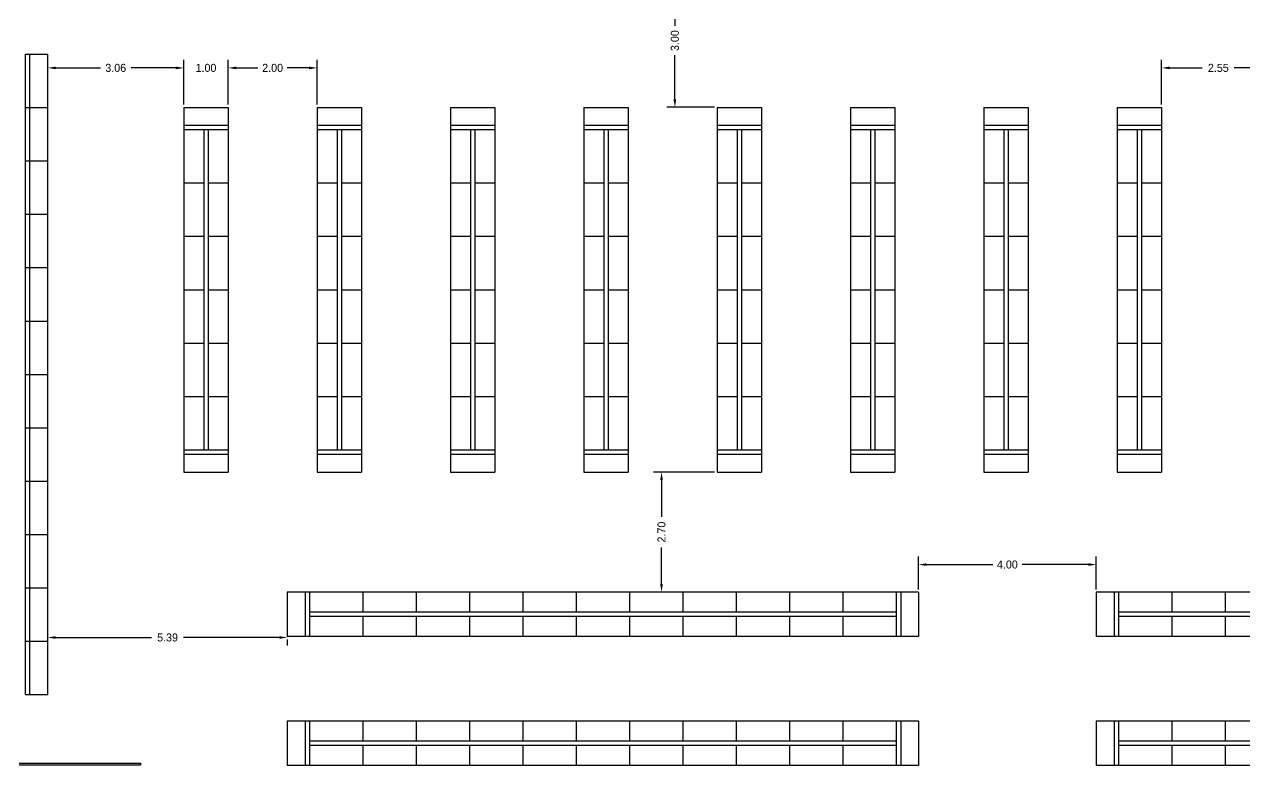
# Model space of a CAD drawing. Header units: metres. Extents: x 95 to 486, y 2972 to 3465.
# Drawn here: x 182.96 to 210.41, y 3212.34 to 3229.39 of the extents above; entities that cross this region are included whole.
import ezdxf

# ---------------------------------------------------------------- set-up
doc = ezdxf.new("R2010")
doc.units = ezdxf.units.M
for name, color, linetype in [('0_HOJA-CARATULA', 7, 'Continuous'), ('C_COTAS', 5, 'Continuous'), ('E_CHECK-OUTS', 1, 'Continuous'), ('E_GONDOLAS', 1, 'Continuous')]:
    doc.layers.add(name, color=color, linetype=linetype)
doc.styles.add('ROMANS', font='romans.shx', dxfattribs={"width": 0.8, "height": 0.15})
doc.dimstyles.new('STANDARD$0', dxfattribs={"dimtxt": 0.2, "dimasz": 0.18, "dimexe": 0.18, "dimexo": 0.0625, "dimgap": 0.09, "dimtad": 0, "dimzin": 0, "dimdsep": 46, "dimtxsty": 'ROMANS', "dimblk": 'OBLIQUE', "dimsah": 1, "dimcen": 0.09, "dimse1": 1, "dimse2": 1, "dimadec": 0, "dimazin": 0, "dimtfac": 1, "dimtofl": 0, "dimtmove": 0, "dimatfit": 3, "dimldrblk": 'OBLIQUE', "dimfxl": 1, "dimtolj": 1, "dimtzin": 0, "dimarcsym": 0})

# ---------------------------------------------------------------- blocks, each defined once
blk = doc.blocks.new('*D173')
at = {"layer": 'C_COTAS', "color": 0, "lineweight": -2, "transparency": 16777216}
for p, q in [((186.546, 3227.586), (186.546, 3228.59)), ((187.546, 3227.586), (187.546, 3228.59)), ((186.366, 3228.41), (186.186, 3228.41)), ((187.726, 3228.41), (187.906, 3228.41))]:
    blk.add_line(p, q, dxfattribs=at)
at = {"layer": 'C_COTAS', "color": 0, "transparency": 16777216}
for points in [[(186.366, 3228.44), (186.366, 3228.38), (186.546, 3228.41)], [(187.726, 3228.44), (187.726, 3228.38), (187.546, 3228.41)]]:
    blk.add_solid(points, dxfattribs=at)
at = {"layer": 'DEFPOINTS', "color": 0, "transparency": 16777216}
for p in [(187.546, 3228.41), (186.546, 3227.524), (187.546, 3227.524)]:
    blk.add_point(p, dxfattribs=at)
at = {"layer": 'C_COTAS', "color": 0, "transparency": 16777216, "insert": (187.046, 3228.41), "char_height": 0.18, "attachment_point": 5}
blk.add_mtext('\\A1;1.00', dxfattribs=at)
blk = doc.blocks.new('*D174')
at = {"layer": 'C_COTAS', "color": 0, "lineweight": -2, "transparency": 16777216}
for p, q in [((187.546, 3227.586), (187.546, 3228.59)), ((189.546, 3227.586), (189.546, 3228.59)), ((187.726, 3228.41), (188.216, 3228.41)), ((189.366, 3228.41), (188.876, 3228.41))]:
    blk.add_line(p, q, dxfattribs=at)
at = {"layer": 'C_COTAS', "color": 0, "transparency": 16777216}
for points in [[(187.726, 3228.44), (187.726, 3228.38), (187.546, 3228.41)], [(189.366, 3228.44), (189.366, 3228.38), (189.546, 3228.41)]]:
    blk.add_solid(points, dxfattribs=at)
at = {"layer": 'DEFPOINTS', "color": 0, "transparency": 16777216}
for p in [(189.546, 3228.41), (187.546, 3227.524), (189.546, 3227.524)]:
    blk.add_point(p, dxfattribs=at)
at = {"layer": 'C_COTAS', "color": 0, "transparency": 16777216, "insert": (188.546, 3228.41), "char_height": 0.18, "attachment_point": 5}
blk.add_mtext('\\A1;2.00', dxfattribs=at)
blk = doc.blocks.new('*D175')
at = {"layer": 'C_COTAS', "color": 0, "lineweight": -2, "transparency": 16777216}
for p, q in [((183.486, 3227.586), (183.486, 3228.59)), ((186.546, 3227.586), (186.546, 3228.59)), ((183.666, 3228.41), (184.671, 3228.41)), ((186.366, 3228.41), (185.361, 3228.41))]:
    blk.add_line(p, q, dxfattribs=at)
at = {"layer": 'C_COTAS', "color": 0, "transparency": 16777216}
for points in [[(183.666, 3228.44), (183.666, 3228.38), (183.486, 3228.41)], [(186.366, 3228.44), (186.366, 3228.38), (186.546, 3228.41)]]:
    blk.add_solid(points, dxfattribs=at)
at = {"layer": 'DEFPOINTS', "color": 0, "transparency": 16777216}
for p in [(183.486, 3228.41), (183.486, 3227.524), (186.546, 3227.524)]:
    blk.add_point(p, dxfattribs=at)
at = {"layer": 'C_COTAS', "color": 0, "transparency": 16777216, "insert": (185.016, 3228.41), "char_height": 0.18, "attachment_point": 5}
blk.add_mtext('\\A1;3.06', dxfattribs=at)
blk = doc.blocks.new('*D176')
at = {"layer": 'C_COTAS', "color": 0, "lineweight": -2, "transparency": 16777216}
for p, q in [((208.546, 3227.586), (208.546, 3228.59)), ((211.096, 3227.586), (211.096, 3228.59)), ((208.726, 3228.41), (209.461, 3228.41)), ((210.916, 3228.41), (210.181, 3228.41))]:
    blk.add_line(p, q, dxfattribs=at)
at = {"layer": 'C_COTAS', "color": 0, "transparency": 16777216}
for points in [[(208.726, 3228.44), (208.726, 3228.38), (208.546, 3228.41)], [(210.916, 3228.44), (210.916, 3228.38), (211.096, 3228.41)]]:
    blk.add_solid(points, dxfattribs=at)
at = {"layer": 'DEFPOINTS', "color": 0, "transparency": 16777216}
for p in [(211.096, 3228.41), (208.546, 3227.524), (211.096, 3227.524)]:
    blk.add_point(p, dxfattribs=at)
at = {"layer": 'C_COTAS', "color": 0, "transparency": 16777216, "insert": (209.821, 3228.41), "char_height": 0.18, "attachment_point": 5}
blk.add_mtext('\\A1;2.55', dxfattribs=at)
blk = doc.blocks.new('*D177')
at = {"layer": 'C_COTAS', "color": 0, "lineweight": -2, "transparency": 16777216}
for p, q in [((198.484, 3230.524), (197.415, 3230.524)), ((197.595, 3230.344), (197.595, 3229.354)), ((197.595, 3227.704), (197.595, 3228.694)), ((198.484, 3227.524), (197.415, 3227.524))]:
    blk.add_line(p, q, dxfattribs=at)
at = {"layer": 'C_COTAS', "color": 0, "transparency": 16777216}
for points in [[(197.565, 3230.344), (197.625, 3230.344), (197.595, 3230.524)], [(197.565, 3227.704), (197.625, 3227.704), (197.595, 3227.524)]]:
    blk.add_solid(points, dxfattribs=at)
at = {"layer": 'DEFPOINTS', "color": 0, "transparency": 16777216}
for p in [(197.595, 3230.524), (198.546, 3230.524), (198.546, 3227.524)]:
    blk.add_point(p, dxfattribs=at)
at = {"layer": 'C_COTAS', "color": 0, "transparency": 16777216, "insert": (197.595, 3229.024), "char_height": 0.18, "attachment_point": 5, "rotation": 90}
blk.add_mtext('\\A1;3.00', dxfattribs=at)
blk = doc.blocks.new('*D178')
at = {"layer": 'C_COTAS', "color": 0, "lineweight": -2, "transparency": 16777216}
for p, q in [((198.484, 3219.324), (197.115, 3219.324)), ((197.295, 3219.144), (197.295, 3218.319)), ((197.295, 3216.804), (197.295, 3217.629)), ((198.184, 3216.624), (197.115, 3216.624))]:
    blk.add_line(p, q, dxfattribs=at)
at = {"layer": 'C_COTAS', "color": 0, "transparency": 16777216}
for points in [[(197.265, 3219.144), (197.325, 3219.144), (197.295, 3219.324)], [(197.265, 3216.804), (197.325, 3216.804), (197.295, 3216.624)]]:
    blk.add_solid(points, dxfattribs=at)
at = {"layer": 'DEFPOINTS', "color": 0, "transparency": 16777216}
for p in [(198.546, 3219.324), (197.295, 3216.624), (198.246, 3216.624)]:
    blk.add_point(p, dxfattribs=at)
at = {"layer": 'C_COTAS', "color": 0, "transparency": 16777216, "insert": (197.295, 3217.974), "char_height": 0.18, "attachment_point": 5, "rotation": 90}
blk.add_mtext('\\A1;2.70', dxfattribs=at)
blk = doc.blocks.new('*D209')
at = {"layer": 'C_COTAS', "color": 0, "lineweight": -2, "transparency": 16777216}
for p, q in [((203.076, 3216.686), (203.076, 3217.423)), ((207.076, 3216.686), (207.076, 3217.423)), ((203.256, 3217.243), (204.746, 3217.243)), ((206.896, 3217.243), (205.406, 3217.243))]:
    blk.add_line(p, q, dxfattribs=at)
at = {"layer": 'C_COTAS', "color": 0, "transparency": 16777216}
for points in [[(203.256, 3217.273), (203.256, 3217.213), (203.076, 3217.243)], [(206.896, 3217.273), (206.896, 3217.213), (207.076, 3217.243)]]:
    blk.add_solid(points, dxfattribs=at)
at = {"layer": 'DEFPOINTS', "color": 0, "transparency": 16777216}
for p in [(203.076, 3217.243), (203.076, 3216.624), (207.076, 3216.624)]:
    blk.add_point(p, dxfattribs=at)
at = {"layer": 'C_COTAS', "color": 0, "transparency": 16777216, "insert": (205.076, 3217.243), "char_height": 0.18, "attachment_point": 5}
blk.add_mtext('\\A1;4.00', dxfattribs=at)
blk = doc.blocks.new('*D223')
at = {"layer": 'C_COTAS', "color": 0, "lineweight": -2, "transparency": 16777216}
for p, q in [((183.486, 3214.382), (183.486, 3215.783)), ((183.666, 3215.603), (185.821, 3215.603)), ((188.696, 3215.603), (186.541, 3215.603)), ((188.876, 3215.561), (188.876, 3215.423))]:
    blk.add_line(p, q, dxfattribs=at)
at = {"layer": 'C_COTAS', "color": 0, "transparency": 16777216}
for points in [[(183.666, 3215.633), (183.666, 3215.573), (183.486, 3215.603)], [(188.696, 3215.633), (188.696, 3215.573), (188.876, 3215.603)]]:
    blk.add_solid(points, dxfattribs=at)
at = {"layer": 'DEFPOINTS', "color": 0, "transparency": 16777216}
for p in [(188.876, 3215.624), (188.876, 3215.603), (183.486, 3214.319)]:
    blk.add_point(p, dxfattribs=at)
at = {"layer": 'C_COTAS', "color": 0, "transparency": 16777216, "insert": (186.181, 3215.603), "char_height": 0.18, "attachment_point": 5}
blk.add_mtext('\\A1;5.39', dxfattribs=at)

msp = doc.modelspace()

# ---------------------------------------------------------------- linework, layer by layer
at = {"layer": '0_HOJA-CARATULA'}
msp.add_circle((196.2281, 3222.4589), 101.1095, dxfattribs=at)
at = {"layer": 'E_CHECK-OUTS'}
for p, q in [((181.8887, 3212.7796), (185.5757, 3212.7796)), ((185.5757, 3212.7296), (181.8887, 3212.7296)), ((185.5757, 3212.7796), (185.5757, 3212.7296))]:
    msp.add_line(p, q, dxfattribs=at)
at = {"layer": 'E_GONDOLAS'}
for p, q in [((182.9861, 3214.3193), (182.9861, 3228.7193)), ((182.9861, 3228.7193), (183.4861, 3228.7193)), ((183.0861, 3214.3193), (183.0861, 3228.7193)), ((183.4861, 3214.3193), (183.4861, 3228.7193)), ((182.9861, 3227.5193), (183.4861, 3227.5193)), ((186.5461, 3227.5236), (186.5461, 3219.3236)), ((186.5461, 3227.5236), (187.5461, 3227.5236)), ((187.5461, 3227.5236), (187.5461, 3219.3236)), ((189.5461, 3227.5236), (189.5461, 3219.3236)), ((189.5461, 3227.5236), (190.5461, 3227.5236)), ((190.5461, 3227.5236), (190.5461, 3219.3236)), ((192.5461, 3227.5236), (192.5461, 3219.3236)), ((192.5461, 3227.5236), (193.5461, 3227.5236)), ((193.5461, 3227.5236), (193.5461, 3219.3236)), ((195.5461, 3227.5236), (195.5461, 3219.3236)), ((195.5461, 3227.5236), (196.5461, 3227.5236)), ((196.5461, 3227.5236), (196.5461, 3219.3236)), ((198.5461, 3227.5236), (198.5461, 3219.3236)), ((198.5461, 3227.5236), (199.5461, 3227.5236)), ((199.5461, 3227.5236), (199.5461, 3219.3236)), ((201.5461, 3227.5236), (201.5461, 3219.3236)), ((201.5461, 3227.5236), (202.5461, 3227.5236)), ((202.5461, 3227.5236), (202.5461, 3219.3236)), ((204.5461, 3227.5236), (204.5461, 3219.3236)), ((204.5461, 3227.5236), (205.5461, 3227.5236)), ((205.5461, 3227.5236), (205.5461, 3219.3236)), ((207.5461, 3227.5236), (207.5461, 3219.3236)), ((207.5461, 3227.5236), (208.5461, 3227.5236)), ((208.5461, 3227.5236), (208.5461, 3219.3236)), ((182.9861, 3226.3193), (183.4861, 3226.3193)), ((186.5461, 3225.8236), (186.9961, 3225.8236)), ((187.0961, 3225.8236), (187.5461, 3225.8236)), ((189.5461, 3225.8236), (189.9961, 3225.8236)), ((190.0961, 3225.8236), (190.5461, 3225.8236)), ((192.5461, 3225.8236), (192.9961, 3225.8236)), ((193.0961, 3225.8236), (193.5461, 3225.8236)), ((195.5461, 3225.8236), (195.9961, 3225.8236)), ((196.0961, 3225.8236), (196.5461, 3225.8236)), ((198.5461, 3225.8236), (198.9961, 3225.8236)), ((199.0961, 3225.8236), (199.5461, 3225.8236)), ((201.5461, 3225.8236), (201.9961, 3225.8236)), ((202.0961, 3225.8236), (202.5461, 3225.8236)), ((204.5461, 3225.8236), (204.9961, 3225.8236)), ((205.0961, 3225.8236), (205.5461, 3225.8236)), ((207.5461, 3225.8236), (207.9961, 3225.8236)), ((208.0961, 3225.8236), (208.5461, 3225.8236)), ((182.9861, 3225.1193), (183.4861, 3225.1193)), ((186.5461, 3224.6236), (186.9961, 3224.6236)), ((187.0961, 3224.6236), (187.5461, 3224.6236)), ((189.5461, 3224.6236), (189.9961, 3224.6236)), ((190.0961, 3224.6236), (190.5461, 3224.6236)), ((192.5461, 3224.6236), (192.9961, 3224.6236)), ((193.0961, 3224.6236), (193.5461, 3224.6236)), ((195.5461, 3224.6236), (195.9961, 3224.6236)), ((196.0961, 3224.6236), (196.5461, 3224.6236)), ((198.5461, 3224.6236), (198.9961, 3224.6236)), ((199.0961, 3224.6236), (199.5461, 3224.6236)), ((201.5461, 3224.6236), (201.9961, 3224.6236)), ((202.0961, 3224.6236), (202.5461, 3224.6236)), ((204.5461, 3224.6236), (204.9961, 3224.6236)), ((205.0961, 3224.6236), (205.5461, 3224.6236)), ((207.5461, 3224.6236), (207.9961, 3224.6236)), ((208.0961, 3224.6236), (208.5461, 3224.6236)), ((182.9861, 3223.9193), (183.4861, 3223.9193)), ((186.5461, 3223.4236), (186.9961, 3223.4236)), ((187.0961, 3223.4236), (187.5461, 3223.4236)), ((189.5461, 3223.4236), (189.9961, 3223.4236)), ((190.0961, 3223.4236), (190.5461, 3223.4236)), ((192.5461, 3223.4236), (192.9961, 3223.4236)), ((193.0961, 3223.4236), (193.5461, 3223.4236)), ((195.5461, 3223.4236), (195.9961, 3223.4236)), ((196.0961, 3223.4236), (196.5461, 3223.4236)), ((198.5461, 3223.4236), (198.9961, 3223.4236)), ((199.0961, 3223.4236), (199.5461, 3223.4236)), ((201.5461, 3223.4236), (201.9961, 3223.4236)), ((202.0961, 3223.4236), (202.5461, 3223.4236)), ((204.5461, 3223.4236), (204.9961, 3223.4236)), ((205.0961, 3223.4236), (205.5461, 3223.4236)), ((207.5461, 3223.4236), (207.9961, 3223.4236)), ((208.0961, 3223.4236), (208.5461, 3223.4236)), ((182.9861, 3222.7193), (183.4861, 3222.7193)), ((186.5461, 3222.2236), (186.9961, 3222.2236)), ((187.0961, 3222.2236), (187.5461, 3222.2236)), ((189.5461, 3222.2236), (189.9961, 3222.2236)), ((190.0961, 3222.2236), (190.5461, 3222.2236)), ((192.5461, 3222.2236), (192.9961, 3222.2236)), ((193.0961, 3222.2236), (193.5461, 3222.2236)), ((195.5461, 3222.2236), (195.9961, 3222.2236)), ((196.0961, 3222.2236), (196.5461, 3222.2236)), ((198.5461, 3222.2236), (198.9961, 3222.2236)), ((199.0961, 3222.2236), (199.5461, 3222.2236)), ((201.5461, 3222.2236), (201.9961, 3222.2236)), ((202.0961, 3222.2236), (202.5461, 3222.2236)), ((204.5461, 3222.2236), (204.9961, 3222.2236)), ((205.0961, 3222.2236), (205.5461, 3222.2236)), ((207.5461, 3222.2236), (207.9961, 3222.2236)), ((208.0961, 3222.2236), (208.5461, 3222.2236)), ((182.9861, 3221.5193), (183.4861, 3221.5193)), ((186.5461, 3221.0236), (186.9961, 3221.0236)), ((187.0961, 3221.0236), (187.5461, 3221.0236)), ((189.5461, 3221.0236), (189.9961, 3221.0236)), ((190.0961, 3221.0236), (190.5461, 3221.0236)), ((192.5461, 3221.0236), (192.9961, 3221.0236)), ((193.0961, 3221.0236), (193.5461, 3221.0236)), ((195.5461, 3221.0236), (195.9961, 3221.0236)), ((196.0961, 3221.0236), (196.5461, 3221.0236)), ((198.5461, 3221.0236), (198.9961, 3221.0236)), ((199.0961, 3221.0236), (199.5461, 3221.0236)), ((201.5461, 3221.0236), (201.9961, 3221.0236)), ((202.0961, 3221.0236), (202.5461, 3221.0236)), ((204.5461, 3221.0236), (204.9961, 3221.0236)), ((205.0961, 3221.0236), (205.5461, 3221.0236)), ((207.5461, 3221.0236), (207.9961, 3221.0236)), ((208.0961, 3221.0236), (208.5461, 3221.0236)), ((182.9861, 3220.3193), (183.4861, 3220.3193)), ((186.5461, 3219.3236), (187.5461, 3219.3236)), ((189.5461, 3219.3236), (190.5461, 3219.3236)), ((192.5461, 3219.3236), (193.5461, 3219.3236)), ((195.5461, 3219.3236), (196.5461, 3219.3236)), ((198.5461, 3219.3236), (199.5461, 3219.3236)), ((201.5461, 3219.3236), (202.5461, 3219.3236)), ((204.5461, 3219.3236), (205.5461, 3219.3236)), ((207.5461, 3219.3236), (208.5461, 3219.3236)), ((182.9861, 3219.1193), (183.4861, 3219.1193)), ((182.9861, 3217.9193), (183.4861, 3217.9193)), ((182.9861, 3216.7193), (183.4861, 3216.7193)), ((195.3761, 3216.6236), (188.8761, 3216.6236)), ((188.8761, 3216.6236), (188.8761, 3215.6236)), ((190.5761, 3216.6236), (190.5761, 3216.1736)), ((191.7761, 3216.6236), (191.7761, 3216.1736)), ((192.9761, 3216.6236), (192.9761, 3216.1736)), ((194.1761, 3216.6236), (194.1761, 3216.1736)), ((203.0761, 3216.6236), (195.3761, 3216.6236)), ((195.3761, 3216.6236), (195.3761, 3216.1736)), ((195.3761, 3216.6236), (195.3761, 3216.1736)), ((196.5761, 3216.6236), (196.5761, 3216.1736)), ((197.7761, 3216.6236), (197.7761, 3216.1736)), ((198.9761, 3216.6236), (198.9761, 3216.1736)), ((200.1761, 3216.6236), (200.1761, 3216.1736)), ((201.3761, 3216.6236), (201.3761, 3216.1736)), ((203.0761, 3216.6236), (203.0761, 3215.6236)), ((218.8761, 3216.6236), (207.0761, 3216.6236)), ((207.0761, 3216.6236), (207.0761, 3215.6236)), ((208.7761, 3216.6236), (208.7761, 3216.1736)), ((209.9761, 3216.6236), (209.9761, 3216.1736)), ((190.5761, 3216.0736), (190.5761, 3215.6236)), ((191.7761, 3216.0736), (191.7761, 3215.6236)), ((192.9761, 3216.0736), (192.9761, 3215.6236)), ((194.1761, 3216.0736), (194.1761, 3215.6236)), ((195.3761, 3216.0736), (195.3761, 3215.6236)), ((195.3761, 3216.0736), (195.3761, 3215.6236)), ((196.5761, 3216.0736), (196.5761, 3215.6236)), ((197.7761, 3216.0736), (197.7761, 3215.6236)), ((198.9761, 3216.0736), (198.9761, 3215.6236)), ((200.1761, 3216.0736), (200.1761, 3215.6236)), ((201.3761, 3216.0736), (201.3761, 3215.6236)), ((208.7761, 3216.0736), (208.7761, 3215.6236)), ((209.9761, 3216.0736), (209.9761, 3215.6236)), ((182.9861, 3215.5193), (183.4861, 3215.5193)), ((195.3761, 3215.6236), (188.8761, 3215.6236)), ((203.0761, 3215.6236), (195.3761, 3215.6236)), ((218.8761, 3215.6236), (207.0761, 3215.6236)), ((182.9861, 3214.3193), (183.4861, 3214.3193)), ((195.3761, 3213.7236), (188.8761, 3213.7236)), ((188.8761, 3213.7236), (188.8761, 3212.7236)), ((190.5761, 3213.7236), (190.5761, 3213.2736)), ((191.7761, 3213.7236), (191.7761, 3213.2736)), ((192.9761, 3213.7236), (192.9761, 3213.2736)), ((194.1761, 3213.7236), (194.1761, 3213.2736)), ((203.0761, 3213.7236), (195.3761, 3213.7236)), ((195.3761, 3213.7236), (195.3761, 3213.2736)), ((195.3761, 3213.7236), (195.3761, 3213.2736)), ((196.5761, 3213.7236), (196.5761, 3213.2736)), ((197.7761, 3213.7236), (197.7761, 3213.2736)), ((198.9761, 3213.7236), (198.9761, 3213.2736)), ((200.1761, 3213.7236), (200.1761, 3213.2736)), ((201.3761, 3213.7236), (201.3761, 3213.2736)), ((203.0761, 3213.7236), (203.0761, 3212.7236)), ((218.8761, 3213.7236), (207.0761, 3213.7236)), ((207.0761, 3213.7236), (207.0761, 3212.7236)), ((208.7761, 3213.7236), (208.7761, 3213.2736)), ((209.9761, 3213.7236), (209.9761, 3213.2736)), ((190.5761, 3213.1736), (190.5761, 3212.7236)), ((191.7761, 3213.1736), (191.7761, 3212.7236)), ((192.9761, 3213.1736), (192.9761, 3212.7236)), ((194.1761, 3213.1736), (194.1761, 3212.7236)), ((195.3761, 3213.1736), (195.3761, 3212.7236)), ((195.3761, 3213.1736), (195.3761, 3212.7236)), ((196.5761, 3213.1736), (196.5761, 3212.7236)), ((197.7761, 3213.1736), (197.7761, 3212.7236)), ((198.9761, 3213.1736), (198.9761, 3212.7236)), ((200.1761, 3213.1736), (200.1761, 3212.7236)), ((201.3761, 3213.1736), (201.3761, 3212.7236)), ((208.7761, 3213.1736), (208.7761, 3212.7236)), ((209.9761, 3213.1736), (209.9761, 3212.7236)), ((195.3761, 3212.7236), (188.8761, 3212.7236)), ((203.0761, 3212.7236), (195.3761, 3212.7236)), ((218.8761, 3212.7236), (207.0761, 3212.7236))]:
    msp.add_line(p, q, dxfattribs=at)
at = {"layer": 'E_GONDOLAS', "color": 3}
for p, q in [((186.5461, 3227.1236), (187.5461, 3227.1236)), ((186.5461, 3227.0236), (187.5461, 3227.0236)), ((186.9961, 3227.0236), (186.9961, 3219.8236)), ((187.0961, 3227.0236), (187.0961, 3219.8236)), ((189.5461, 3227.1236), (190.5461, 3227.1236)), ((189.5461, 3227.0236), (190.5461, 3227.0236)), ((189.9961, 3227.0236), (189.9961, 3219.8236)), ((190.0961, 3227.0236), (190.0961, 3219.8236)), ((192.5461, 3227.1236), (193.5461, 3227.1236)), ((192.5461, 3227.0236), (193.5461, 3227.0236)), ((192.9961, 3227.0236), (192.9961, 3219.8236)), ((193.0961, 3227.0236), (193.0961, 3219.8236)), ((195.5461, 3227.1236), (196.5461, 3227.1236)), ((195.5461, 3227.0236), (196.5461, 3227.0236)), ((195.9961, 3227.0236), (195.9961, 3219.8236)), ((196.0961, 3227.0236), (196.0961, 3219.8236)), ((198.5461, 3227.1236), (199.5461, 3227.1236)), ((198.5461, 3227.0236), (199.5461, 3227.0236)), ((198.9961, 3227.0236), (198.9961, 3219.8236)), ((199.0961, 3227.0236), (199.0961, 3219.8236)), ((201.5461, 3227.1236), (202.5461, 3227.1236)), ((201.5461, 3227.0236), (202.5461, 3227.0236)), ((201.9961, 3227.0236), (201.9961, 3219.8236)), ((202.0961, 3227.0236), (202.0961, 3219.8236)), ((204.5461, 3227.1236), (205.5461, 3227.1236)), ((204.5461, 3227.0236), (205.5461, 3227.0236)), ((204.9961, 3227.0236), (204.9961, 3219.8236)), ((205.0961, 3227.0236), (205.0961, 3219.8236)), ((207.5461, 3227.1236), (208.5461, 3227.1236)), ((207.5461, 3227.0236), (208.5461, 3227.0236)), ((207.9961, 3227.0236), (207.9961, 3219.8236)), ((208.0961, 3227.0236), (208.0961, 3219.8236)), ((186.5461, 3219.8236), (187.5461, 3219.8236)), ((189.5461, 3219.8236), (190.5461, 3219.8236)), ((192.5461, 3219.8236), (193.5461, 3219.8236)), ((195.5461, 3219.8236), (196.5461, 3219.8236)), ((198.5461, 3219.8236), (199.5461, 3219.8236)), ((201.5461, 3219.8236), (202.5461, 3219.8236)), ((204.5461, 3219.8236), (205.5461, 3219.8236)), ((207.5461, 3219.8236), (208.5461, 3219.8236)), ((186.5461, 3219.7236), (187.5461, 3219.7236)), ((189.5461, 3219.7236), (190.5461, 3219.7236)), ((192.5461, 3219.7236), (193.5461, 3219.7236)), ((195.5461, 3219.7236), (196.5461, 3219.7236)), ((198.5461, 3219.7236), (199.5461, 3219.7236)), ((201.5461, 3219.7236), (202.5461, 3219.7236)), ((204.5461, 3219.7236), (205.5461, 3219.7236)), ((207.5461, 3219.7236), (208.5461, 3219.7236)), ((189.2761, 3216.6236), (189.2761, 3215.6236)), ((189.3761, 3216.6236), (189.3761, 3215.6236)), ((202.5761, 3216.6236), (202.5761, 3215.6236)), ((202.6761, 3216.6236), (202.6761, 3215.6236)), ((207.4761, 3216.6236), (207.4761, 3215.6236)), ((207.5761, 3216.6236), (207.5761, 3215.6236)), ((195.3761, 3216.1736), (189.3761, 3216.1736)), ((195.3761, 3216.0736), (189.3761, 3216.0736)), ((202.5761, 3216.1736), (195.3761, 3216.1736)), ((202.5761, 3216.0736), (195.3761, 3216.0736)), ((218.3761, 3216.1736), (207.5761, 3216.1736)), ((218.3761, 3216.0736), (207.5761, 3216.0736)), ((189.2761, 3213.7236), (189.2761, 3212.7236)), ((189.3761, 3213.7236), (189.3761, 3212.7236)), ((202.5761, 3213.7236), (202.5761, 3212.7236)), ((202.6761, 3213.7236), (202.6761, 3212.7236)), ((207.4761, 3213.7236), (207.4761, 3212.7236)), ((207.5761, 3213.7236), (207.5761, 3212.7236)), ((195.3761, 3213.2736), (189.3761, 3213.2736)), ((202.5761, 3213.2736), (195.3761, 3213.2736)), ((218.3761, 3213.2736), (207.5761, 3213.2736)), ((195.3761, 3213.1736), (189.3761, 3213.1736)), ((202.5761, 3213.1736), (195.3761, 3213.1736)), ((218.3761, 3213.1736), (207.5761, 3213.1736))]:
    msp.add_line(p, q, dxfattribs=at)

# ---------------------------------------------------------------- dimensions: what is measured, and where the dimension line sits
at = {"layer": 'C_COTAS'}
for base, p1, p2, picture, middle in [((197.5955, 3230.5236), (198.5461, 3227.5236), (198.5461, 3230.5236), '*D177', (197.5955, 3229.0236)), ((197.2955, 3216.6236), (198.5461, 3219.3236), (198.2461, 3216.6236), '*D178', (197.2955, 3217.9736))]:
    dim = msp.add_linear_dim(base=base, p1=p1, p2=p2, angle=90, dimstyle='STANDARD$0', override={"dimtxt": 0.18, "dimtxsty": 'Standard', "dimsah": 0, "dimse1": 0, "dimse2": 0}, dxfattribs=at)
    dim.commit()
    dim.dimension.update_dxf_attribs({"geometry": picture, "text_midpoint": middle})
for base, p1, p2, picture, middle in [((183.4861, 3228.4097), (186.5461, 3227.5236), (183.4861, 3227.5236), '*D175', (185.0161, 3228.4097)), ((187.5461, 3228.4097), (186.5461, 3227.5236), (187.5461, 3227.5236), '*D173', (187.0461, 3228.4097)), ((189.5461, 3228.4097), (187.5461, 3227.5236), (189.5461, 3227.5236), '*D174', (188.5461, 3228.4097)), ((211.0961, 3228.4097), (208.5461, 3227.5236), (211.0961, 3227.5236), '*D176', (209.8211, 3228.4097)), ((203.0761, 3217.2427), (207.0761, 3216.6236), (203.0761, 3216.6236), '*D209', (205.0761, 3217.2427)), ((188.8761, 3215.6033), (183.4861, 3214.3193), (188.8761, 3215.6236), '*D223', (186.1811, 3215.6033))]:
    dim = msp.add_linear_dim(base=base, p1=p1, p2=p2, dimstyle='STANDARD$0', override={"dimtxt": 0.18, "dimtxsty": 'Standard', "dimsah": 0, "dimse1": 0, "dimse2": 0}, dxfattribs=at)
    dim.commit()
    dim.dimension.update_dxf_attribs({"geometry": picture, "text_midpoint": middle})

doc.saveas('drawing.dxf')
